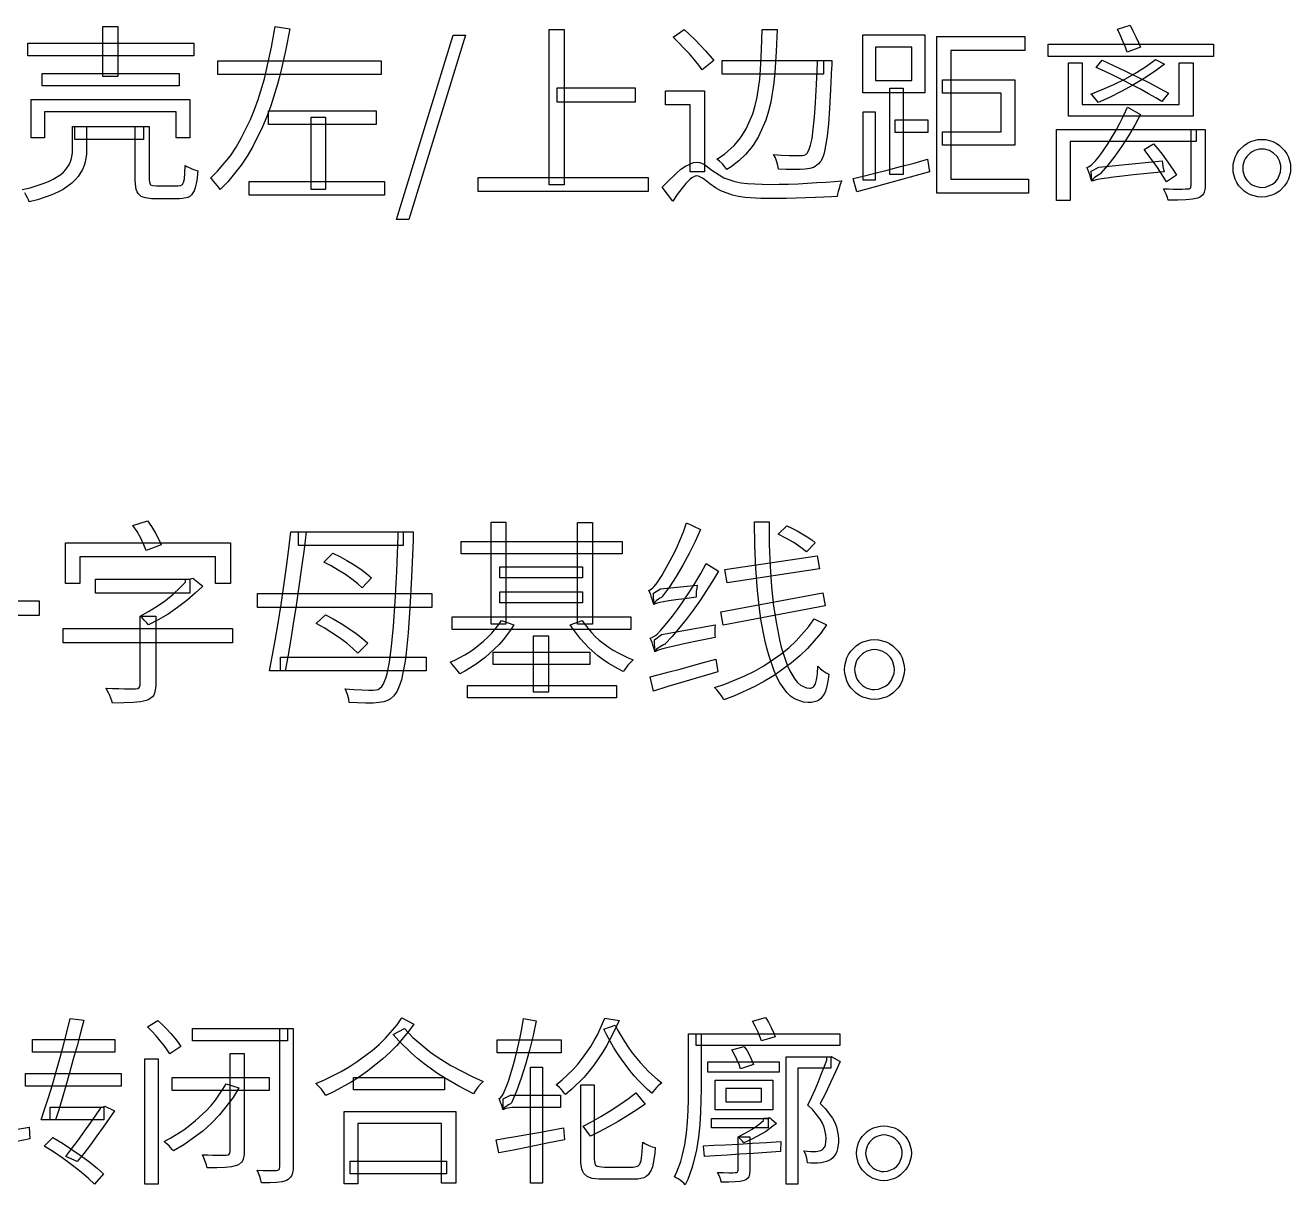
# Model space of a CAD drawing. Header units: millimetres. Extents: x 5 to 292, y 5 to 205.
# Drawn here: x 193.46 to 208.78, y 90.96 to 105 of the extents above; entities that cross this region are included whole.
import ezdxf

# ---------------------------------------------------------------- set-up
doc = ezdxf.new("R2010")
doc.units = ezdxf.units.MM
doc.layers.add('ANNOTATION', color=7, linetype='Continuous')

msp = doc.modelspace()

# ---------------------------------------------------------------- linework, layer by layer
at = {"layer": 'ANNOTATION'}
for points in [[(194.399, 104.986), (194.577, 104.986), (194.577, 104.379), (194.399, 104.379), (194.399, 104.986)], [(196.483, 104.984), (196.662, 104.959), (196.61, 104.692), (196.548, 104.423), (196.513, 104.289), (196.43, 104.026), (196.384, 103.897), (196.332, 103.771), (196.214, 103.531), (196.146, 103.417), (196.073, 103.308), (195.909, 103.106), (195.817, 103.014), (195.801, 103.036), (195.782, 103.06), (195.762, 103.085), (195.741, 103.11), (195.72, 103.133), (195.7, 103.15), (195.786, 103.234), (195.941, 103.421), (196.01, 103.524), (196.073, 103.632), (196.185, 103.86), (196.233, 103.979), (196.277, 104.102), (196.353, 104.353), (196.384, 104.48), (196.439, 104.734), (196.483, 104.984)], [(199.802, 104.95), (199.982, 104.95), (199.982, 103.067), (199.802, 103.067), (199.802, 104.95)], [(201.302, 104.856), (201.435, 104.95), (201.5, 104.89), (201.567, 104.825), (201.634, 104.757), (201.696, 104.689), (201.751, 104.626), (201.794, 104.572), (201.654, 104.462), (201.612, 104.519), (201.559, 104.584), (201.499, 104.654), (201.433, 104.725), (201.367, 104.793), (201.302, 104.856)], [(202.38, 104.95), (202.561, 104.95), (202.551, 104.683), (202.535, 104.427), (202.523, 104.304), (202.484, 104.07), (202.457, 103.959), (202.424, 103.852), (202.335, 103.653), (202.279, 103.561), (202.248, 103.518), (202.178, 103.435), (202.097, 103.358), (202.005, 103.288), (201.954, 103.255), (201.93, 103.286), (201.899, 103.321), (201.865, 103.354), (201.831, 103.381), (201.923, 103.442), (202.041, 103.545), (202.106, 103.621), (202.135, 103.661), (202.187, 103.746), (202.267, 103.929), (202.296, 104.028), (202.318, 104.131), (202.351, 104.349), (202.361, 104.464), (202.373, 104.702), (202.38, 104.95)], [(206.684, 104.954), (206.835, 105), (206.869, 104.933), (206.905, 104.862), (206.936, 104.792), (206.959, 104.734), (206.798, 104.675), (206.778, 104.736), (206.749, 104.809), (206.716, 104.885), (206.684, 104.954)], [(197.951, 102.65), (198.638, 104.879), (198.789, 104.879), (198.104, 102.65), (197.951, 102.65)], [(203.601, 104.885), (204.35, 104.885), (204.35, 104.184), (203.601, 104.184), (203.601, 104.885)], [(205.562, 104.865), (205.562, 104.695), (204.666, 104.695), (204.666, 103.136), (205.603, 103.136), (205.603, 102.968), (204.494, 102.968), (204.494, 104.865), (205.562, 104.865)], [(193.49, 104.785), (195.498, 104.785), (195.498, 104.629), (193.49, 104.629), (193.49, 104.785)], [(203.752, 104.737), (203.752, 104.333), (204.194, 104.333), (204.194, 104.737), (203.752, 104.737)], [(205.841, 104.773), (207.843, 104.773), (207.843, 104.622), (205.841, 104.622), (205.841, 104.773)], [(195.789, 104.57), (197.766, 104.57), (197.766, 104.405), (195.789, 104.405), (195.789, 104.57)], [(201.897, 104.574), (203.122, 104.574), (203.122, 104.409), (201.897, 104.409), (201.897, 104.574)], [(203.049, 104.574), (203.223, 104.574), (203.223, 104.574), (203.223, 104.558), (203.223, 104.522), (203.223, 104.505), (203.221, 104.491), (203.209, 104.221), (203.197, 103.994), (203.183, 103.809), (203.167, 103.659), (203.149, 103.541), (203.129, 103.452), (203.118, 103.416), (203.093, 103.361), (203.079, 103.342), (203.061, 103.322), (203.023, 103.291), (203.003, 103.28), (202.958, 103.265), (202.902, 103.257), (202.841, 103.254), (202.761, 103.254), (202.671, 103.256), (202.577, 103.259), (202.57, 103.302), (202.558, 103.349), (202.54, 103.395), (202.518, 103.436), (202.615, 103.429), (202.707, 103.425), (202.783, 103.425), (202.834, 103.424), (202.863, 103.424), (202.888, 103.428), (202.908, 103.436), (202.925, 103.452), (202.947, 103.488), (202.966, 103.547), (202.984, 103.631), (202.999, 103.744), (203.012, 103.888), (203.025, 104.067), (203.037, 104.283), (203.049, 104.542), (203.049, 104.574)], [(206.088, 104.544), (206.253, 104.544), (206.253, 104.04), (207.428, 104.04), (207.428, 104.544), (207.6, 104.544), (207.6, 103.901), (206.088, 103.901), (206.088, 104.544)], [(207.142, 104.588), (207.252, 104.531), (207.138, 104.444), (207.009, 104.359), (206.87, 104.276), (206.727, 104.198), (206.586, 104.127), (206.45, 104.066), (206.433, 104.089), (206.409, 104.118), (206.383, 104.146), (206.361, 104.166), (206.498, 104.221), (206.639, 104.283), (206.779, 104.352), (206.913, 104.427), (207.035, 104.506), (207.142, 104.588)], [(206.423, 104.491), (206.496, 104.576), (206.633, 104.513), (206.78, 104.444), (206.928, 104.373), (207.069, 104.303), (207.194, 104.236), (207.298, 104.178), (207.22, 104.079), (207.146, 104.123), (207.058, 104.172), (206.96, 104.225), (206.855, 104.28), (206.745, 104.335), (206.634, 104.391), (206.526, 104.443), (206.423, 104.491)], [(193.664, 104.418), (195.322, 104.418), (195.322, 104.269), (193.664, 104.269), (193.664, 104.418)], [(204.565, 104.34), (205.438, 104.34), (205.438, 103.548), (204.565, 103.548), (204.565, 103.711), (205.275, 103.711), (205.275, 104.178), (204.565, 104.178), (204.565, 104.34)], [(199.9, 104.242), (200.841, 104.242), (200.841, 104.07), (199.9, 104.07), (199.9, 104.242)], [(201.684, 104.207), (201.684, 103.225), (201.51, 103.225), (201.51, 104.038), (201.21, 104.038), (201.21, 104.207), (201.684, 104.207)], [(203.926, 104.24), (204.087, 104.24), (204.087, 103.193), (203.926, 103.193), (203.926, 104.24)], [(193.529, 104.1), (195.452, 104.1), (195.452, 103.637), (195.285, 103.637), (195.285, 103.951), (193.689, 103.951), (193.689, 103.637), (193.529, 103.637), (193.529, 104.1)], [(196.405, 103.965), (197.706, 103.965), (197.706, 103.8), (196.405, 103.8), (196.405, 103.965)], [(196.918, 103.889), (197.092, 103.889), (197.092, 103.014), (196.918, 103.014), (196.918, 103.889)], [(203.603, 103.953), (203.75, 103.953), (203.75, 103.124), (203.603, 103.124), (203.603, 103.953)], [(206.37, 103.113), (206.364, 103.134), (206.356, 103.161), (206.346, 103.191), (206.336, 103.224), (206.324, 103.254), (206.313, 103.28), (206.33, 103.285), (206.364, 103.306), (206.38, 103.321), (206.416, 103.36), (206.455, 103.406), (206.481, 103.441), (206.517, 103.493), (206.562, 103.558), (206.61, 103.636), (206.661, 103.723), (206.712, 103.816), (206.761, 103.913), (206.805, 104.011), (206.961, 103.921), (206.891, 103.793), (206.816, 103.663), (206.735, 103.537), (206.651, 103.417), (206.564, 103.306), (206.478, 103.207), (206.478, 103.202), (206.478, 103.202), (206.462, 103.193), (206.444, 103.183), (206.425, 103.17), (206.405, 103.156), (206.387, 103.141), (206.374, 103.127), (206.37, 103.113)], [(194.06, 103.775), (194.891, 103.775), (194.891, 103.619), (194.06, 103.619), (194.06, 103.775)], [(194.79, 103.775), (194.96, 103.775), (194.96, 103.127), (194.961, 103.106), (194.969, 103.076), (194.976, 103.068), (195.003, 103.059), (195.049, 103.055), (195.099, 103.055), (195.175, 103.055), (195.254, 103.055), (195.308, 103.055), (195.338, 103.06), (195.36, 103.073), (195.375, 103.099), (195.385, 103.142), (195.391, 103.209), (195.395, 103.303), (195.416, 103.289), (195.441, 103.277), (195.468, 103.265), (195.496, 103.255), (195.522, 103.246), (195.546, 103.239), (195.534, 103.12), (195.515, 103.031), (195.503, 102.997), (195.47, 102.946), (195.449, 102.928), (195.425, 102.916), (195.363, 102.902), (195.326, 102.9), (195.268, 102.9), (195.175, 102.9), (195.083, 102.9), (195.029, 102.9), (194.985, 102.901), (194.913, 102.91), (194.885, 102.918), (194.86, 102.929), (194.824, 102.963), (194.811, 102.986), (194.802, 103.013), (194.792, 103.082), (194.79, 103.124), (194.79, 103.775)], [(203.99, 103.855), (204.387, 103.855), (204.387, 103.704), (203.99, 103.704), (203.99, 103.855)], [(205.942, 103.74), (207.634, 103.74), (207.634, 103.592), (206.109, 103.592), (206.109, 102.879), (205.942, 102.879), (205.942, 103.74)], [(207.575, 103.74), (207.744, 103.74), (207.744, 103.058), (207.743, 103.028), (207.732, 102.978), (207.723, 102.959), (207.711, 102.943), (207.675, 102.917), (207.65, 102.907), (207.589, 102.894), (207.51, 102.887), (207.413, 102.885), (207.295, 102.884), (207.286, 102.917), (207.272, 102.954), (207.256, 102.989), (207.238, 103.021), (207.3, 103.019), (207.361, 103.018), (207.417, 103.017), (207.466, 103.018), (207.504, 103.019), (207.529, 103.019), (207.552, 103.021), (207.565, 103.028), (207.572, 103.041), (207.575, 103.06), (207.575, 103.74)], [(208.429, 103.619), (208.477, 103.616), (208.565, 103.592), (208.605, 103.572), (208.642, 103.546), (208.705, 103.483), (208.731, 103.446), (208.752, 103.405), (208.776, 103.318), (208.779, 103.271), (208.776, 103.224), (208.752, 103.136), (208.731, 103.096), (208.705, 103.058), (208.642, 102.994), (208.605, 102.968), (208.565, 102.948), (208.477, 102.924), (208.429, 102.921), (208.382, 102.924), (208.294, 102.948), (208.254, 102.968), (208.216, 102.994), (208.153, 103.058), (208.128, 103.096), (208.107, 103.136), (208.084, 103.224), (208.081, 103.271), (208.084, 103.318), (208.107, 103.405), (208.128, 103.446), (208.153, 103.483), (208.217, 103.546), (208.255, 103.572), (208.296, 103.592), (208.383, 103.616), (208.429, 103.619)], [(207.004, 103.495), (207.119, 103.566), (207.17, 103.506), (207.222, 103.439), (207.273, 103.37), (207.322, 103.303), (207.364, 103.24), (207.396, 103.186), (207.277, 103.104), (207.245, 103.158), (207.205, 103.221), (207.158, 103.29), (207.108, 103.361), (207.055, 103.431), (207.004, 103.495)], [(208.429, 103.037), (208.476, 103.041), (208.559, 103.075), (208.595, 103.105), (208.624, 103.141), (208.658, 103.224), (208.662, 103.271), (208.66, 103.301), (208.645, 103.358), (208.632, 103.385), (208.615, 103.41), (208.573, 103.453), (208.548, 103.47), (208.521, 103.484), (208.461, 103.5), (208.429, 103.502), (208.399, 103.5), (208.341, 103.484), (208.314, 103.47), (208.289, 103.453), (208.247, 103.41), (208.229, 103.385), (208.215, 103.358), (208.2, 103.301), (208.198, 103.271), (208.2, 103.239), (208.215, 103.18), (208.229, 103.153), (208.247, 103.127), (208.289, 103.085), (208.314, 103.068), (208.341, 103.055), (208.399, 103.039), (208.429, 103.037)], [(201.593, 103.344), (201.621, 103.341), (201.677, 103.318), (201.704, 103.298), (201.769, 103.248), (201.858, 103.188), (201.918, 103.155), (202.051, 103.108), (202.125, 103.094), (202.204, 103.085), (202.381, 103.075), (202.479, 103.074), (202.587, 103.075), (202.7, 103.077), (202.815, 103.082), (202.931, 103.088), (203.044, 103.095), (203.152, 103.102), (203.253, 103.111), (203.345, 103.119), (203.333, 103.093), (203.322, 103.061), (203.311, 103.026), (203.301, 102.99), (203.294, 102.957), (203.29, 102.927), (203.218, 102.923), (203.127, 102.918), (203.022, 102.914), (202.908, 102.91), (202.791, 102.907), (202.674, 102.904), (202.566, 102.903), (202.472, 102.902), (202.364, 102.904), (202.175, 102.917), (202.094, 102.928), (202.019, 102.945), (201.879, 102.997), (201.815, 103.033), (201.747, 103.081), (201.685, 103.129), (201.658, 103.15), (201.61, 103.174), (201.59, 103.177), (201.571, 103.174), (201.529, 103.153), (201.506, 103.135), (201.458, 103.086), (201.407, 103.024), (201.353, 102.951), (201.297, 102.872), (201.169, 103.039), (201.228, 103.103), (201.342, 103.212), (201.397, 103.258), (201.45, 103.296), (201.548, 103.339), (201.593, 103.344)], [(203.484, 103.145), (203.605, 103.173), (203.743, 103.208), (203.894, 103.247), (204.054, 103.289), (204.219, 103.333), (204.384, 103.379), (204.405, 103.227), (204.172, 103.163), (203.939, 103.098), (203.72, 103.036), (203.528, 102.982), (203.484, 103.145)], [(206.37, 103.113), (206.365, 103.234), (206.455, 103.284), (207.222, 103.358), (207.227, 103.326), (207.233, 103.29), (207.24, 103.256), (207.247, 103.227), (207.043, 103.206), (206.876, 103.188), (206.741, 103.174), (206.634, 103.161), (206.552, 103.15), (206.49, 103.141), (206.445, 103.134), (206.412, 103.126), (206.389, 103.119), (206.37, 103.113)], [(196.167, 103.111), (197.809, 103.111), (197.809, 102.943), (196.167, 102.943), (196.167, 103.111)], [(198.94, 103.159), (200.999, 103.159), (200.999, 102.987), (198.94, 102.987), (198.94, 103.159)], [(194.761, 98.945), (194.937, 99), (194.988, 98.931), (195.035, 98.853), (195.076, 98.776), (195.104, 98.709), (194.92, 98.643), (194.895, 98.712), (194.857, 98.792), (194.811, 98.872), (194.761, 98.945)], [(199.099, 98.983), (199.277, 98.983), (199.277, 97.752), (199.099, 97.752), (199.099, 98.983)], [(200.144, 98.981), (200.325, 98.981), (200.325, 97.752), (200.144, 97.752), (200.144, 98.981)], [(201.068, 97.99), (201.062, 98.012), (201.052, 98.04), (201.042, 98.072), (201.031, 98.105), (201.02, 98.135), (201.008, 98.16), (201.025, 98.165), (201.058, 98.189), (201.074, 98.207), (201.107, 98.252), (201.144, 98.307), (201.168, 98.345), (201.202, 98.403), (201.244, 98.477), (201.289, 98.564), (201.337, 98.66), (201.383, 98.763), (201.427, 98.869), (201.466, 98.976), (201.632, 98.898), (201.569, 98.752), (201.498, 98.606), (201.421, 98.463), (201.34, 98.326), (201.258, 98.2), (201.175, 98.088), (201.175, 98.083), (201.175, 98.083), (201.16, 98.074), (201.142, 98.063), (201.122, 98.05), (201.101, 98.035), (201.083, 98.02), (201.072, 98.005), (201.068, 97.99)], [(202.287, 98.988), (202.463, 98.988), (202.466, 98.713), (202.476, 98.45), (202.494, 98.201), (202.519, 97.968), (202.552, 97.753), (202.591, 97.561), (202.612, 97.473), (202.661, 97.315), (202.687, 97.246), (202.715, 97.184), (202.776, 97.083), (202.809, 97.044), (202.844, 97.013), (202.917, 96.978), (202.956, 96.974), (202.971, 96.975), (202.996, 96.986), (203.007, 96.996), (203.025, 97.028), (203.039, 97.077), (203.05, 97.147), (203.056, 97.24), (203.085, 97.211), (203.12, 97.184), (203.157, 97.162), (203.189, 97.145), (203.181, 97.082), (203.16, 96.978), (203.147, 96.937), (203.131, 96.902), (203.091, 96.849), (203.068, 96.831), (203.041, 96.817), (202.976, 96.802), (202.937, 96.8), (202.879, 96.805), (202.773, 96.845), (202.724, 96.88), (202.678, 96.924), (202.596, 97.038), (202.558, 97.108), (202.524, 97.186), (202.463, 97.361), (202.436, 97.458), (202.411, 97.562), (202.37, 97.785), (202.352, 97.905), (202.324, 98.157), (202.305, 98.424), (202.293, 98.702), (202.287, 98.988)], [(196.675, 98.866), (196.861, 98.866), (196.833, 98.658), (196.803, 98.436), (196.771, 98.207), (196.737, 97.978), (196.702, 97.756), (196.669, 97.545), (196.637, 97.353), (196.606, 97.186), (196.415, 97.186), (196.449, 97.355), (196.485, 97.551), (196.52, 97.764), (196.556, 97.988), (196.59, 98.216), (196.621, 98.443), (196.65, 98.662), (196.675, 98.866)], [(196.765, 98.866), (198.032, 98.866), (198.032, 98.702), (196.765, 98.702), (196.765, 98.866)], [(197.975, 98.866), (198.156, 98.866), (198.156, 98.866), (198.155, 98.846), (198.154, 98.825), (198.153, 98.802), (198.153, 98.767), (198.134, 98.319), (198.114, 97.948), (198.093, 97.644), (198.069, 97.402), (198.056, 97.302), (198.027, 97.139), (198.012, 97.075), (197.995, 97.021), (197.959, 96.939), (197.939, 96.91), (197.919, 96.883), (197.875, 96.843), (197.852, 96.83), (197.801, 96.811), (197.742, 96.8), (197.67, 96.795), (197.58, 96.795), (197.48, 96.798), (197.38, 96.802), (197.375, 96.842), (197.364, 96.887), (197.349, 96.93), (197.33, 96.966), (197.438, 96.959), (197.534, 96.955), (197.614, 96.953), (197.67, 96.952), (197.703, 96.954), (197.73, 96.961), (197.753, 96.974), (197.775, 96.995), (197.793, 97.019), (197.825, 97.096), (197.841, 97.15), (197.869, 97.291), (197.894, 97.481), (197.917, 97.724), (197.937, 98.025), (197.956, 98.389), (197.975, 98.821), (197.975, 98.866)], [(202.573, 98.84), (202.677, 98.94), (202.738, 98.912), (202.802, 98.878), (202.866, 98.842), (202.926, 98.806), (202.98, 98.77), (203.023, 98.735), (202.918, 98.624), (202.85, 98.678), (202.762, 98.737), (202.665, 98.793), (202.573, 98.84)], [(193.944, 98.735), (195.944, 98.735), (195.944, 98.243), (195.761, 98.243), (195.761, 98.564), (194.12, 98.564), (194.12, 98.243), (193.944, 98.243), (193.944, 98.735)], [(198.735, 98.752), (200.684, 98.752), (200.684, 98.602), (198.735, 98.602), (198.735, 98.752)], [(197.075, 98.502), (197.18, 98.609), (197.265, 98.568), (197.352, 98.52), (197.439, 98.468), (197.52, 98.414), (197.592, 98.361), (197.649, 98.312), (197.539, 98.19), (197.484, 98.24), (197.414, 98.294), (197.334, 98.35), (197.248, 98.405), (197.16, 98.456), (197.075, 98.502)], [(201.927, 98.412), (203.046, 98.578), (203.075, 98.421), (201.956, 98.25), (201.927, 98.412)], [(199.204, 98.443), (200.206, 98.443), (200.206, 98.31), (199.204, 98.31), (199.204, 98.443)], [(201.082, 97.417), (201.078, 97.438), (201.069, 97.465), (201.058, 97.496), (201.048, 97.527), (201.037, 97.557), (201.025, 97.581), (201.045, 97.587), (201.087, 97.611), (201.108, 97.63), (201.154, 97.678), (201.206, 97.738), (201.242, 97.781), (201.293, 97.845), (201.354, 97.926), (201.421, 98.021), (201.493, 98.128), (201.565, 98.243), (201.636, 98.363), (201.701, 98.483), (201.851, 98.393), (201.779, 98.272), (201.625, 98.034), (201.543, 97.918), (201.459, 97.805), (201.29, 97.602), (201.206, 97.512), (201.206, 97.507), (201.206, 97.507), (201.187, 97.498), (201.167, 97.489), (201.144, 97.476), (201.122, 97.461), (201.101, 97.446), (201.087, 97.431), (201.082, 97.417)], [(194.308, 98.295), (195.451, 98.295), (195.451, 98.126), (194.308, 98.126), (194.308, 98.295)], [(195.399, 98.295), (195.446, 98.295), (195.487, 98.305), (195.608, 98.212), (195.517, 98.125), (195.414, 98.038), (195.303, 97.953), (195.187, 97.873), (195.068, 97.802), (194.949, 97.74), (194.929, 97.766), (194.902, 97.796), (194.874, 97.825), (194.849, 97.847), (194.951, 97.902), (195.054, 97.966), (195.155, 98.038), (195.249, 98.113), (195.331, 98.188), (195.399, 98.257), (195.399, 98.295)], [(201.068, 97.99), (201.063, 98.124), (201.149, 98.179), (201.594, 98.224), (201.588, 98.186), (201.583, 98.145), (201.581, 98.106), (201.58, 98.076), (201.442, 98.058), (201.333, 98.044), (201.25, 98.032), (201.187, 98.021), (201.141, 98.012), (201.108, 98.004), (201.085, 97.997), (201.068, 97.99)], [(196.27, 98.121), (198.38, 98.121), (198.38, 97.952), (196.27, 97.952), (196.27, 98.121)], [(199.204, 98.143), (200.206, 98.143), (200.206, 98.007), (199.204, 98.007), (199.204, 98.143)], [(201.88, 97.9), (203.113, 98.128), (203.142, 97.971), (201.908, 97.738), (201.88, 97.9)], [(191.503, 98.033), (193.625, 98.033), (193.625, 97.855), (191.503, 97.855), (191.503, 98.033)], [(194.849, 97.847), (195.037, 97.847), (195.037, 97.012), (195.035, 96.975), (195.024, 96.914), (195.013, 96.891), (194.999, 96.87), (194.955, 96.837), (194.925, 96.824), (194.854, 96.808), (194.764, 96.8), (194.652, 96.796), (194.513, 96.795), (194.506, 96.823), (194.495, 96.854), (194.481, 96.886), (194.466, 96.918), (194.451, 96.948), (194.437, 96.974), (194.516, 96.972), (194.59, 96.97), (194.658, 96.969), (194.718, 96.969), (194.794, 96.969), (194.82, 96.973), (194.837, 96.982), (194.846, 96.996), (194.849, 97.017), (194.849, 97.847)], [(196.982, 97.757), (197.094, 97.864), (197.188, 97.815), (197.283, 97.759), (197.377, 97.699), (197.465, 97.638), (197.543, 97.577), (197.604, 97.519), (197.485, 97.4), (197.426, 97.457), (197.351, 97.52), (197.264, 97.585), (197.171, 97.647), (197.076, 97.706), (196.982, 97.757)], [(199.225, 97.795), (199.373, 97.74), (199.335, 97.679), (199.246, 97.561), (199.195, 97.504), (199.141, 97.45), (199.027, 97.348), (198.966, 97.301), (198.905, 97.257), (198.781, 97.182), (198.718, 97.15), (198.704, 97.172), (198.684, 97.196), (198.663, 97.221), (198.642, 97.246), (198.621, 97.269), (198.601, 97.288), (198.661, 97.314), (198.78, 97.377), (198.839, 97.414), (198.897, 97.455), (199.007, 97.544), (199.058, 97.593), (199.106, 97.643), (199.19, 97.744), (199.225, 97.795)], [(198.625, 97.838), (200.789, 97.838), (200.789, 97.686), (198.625, 97.686), (198.625, 97.838)], [(200.199, 97.795), (200.232, 97.746), (200.312, 97.649), (200.358, 97.602), (200.408, 97.557), (200.517, 97.474), (200.576, 97.437), (200.636, 97.402), (200.757, 97.343), (200.818, 97.319), (200.799, 97.3), (200.777, 97.277), (200.755, 97.252), (200.735, 97.226), (200.716, 97.201), (200.699, 97.179), (200.637, 97.208), (200.514, 97.279), (200.452, 97.321), (200.392, 97.367), (200.281, 97.465), (200.229, 97.518), (200.18, 97.572), (200.094, 97.685), (200.056, 97.743), (200.199, 97.795)], [(203.009, 97.814), (203.158, 97.743), (203.089, 97.642), (202.928, 97.454), (202.836, 97.365), (202.737, 97.281), (202.524, 97.128), (202.41, 97.059), (202.291, 96.995), (202.044, 96.883), (201.915, 96.835), (201.895, 96.871), (201.867, 96.911), (201.835, 96.95), (201.804, 96.983), (201.929, 97.025), (202.172, 97.125), (202.288, 97.183), (202.4, 97.246), (202.608, 97.387), (202.703, 97.465), (202.792, 97.547), (202.945, 97.722), (203.009, 97.814)], [(193.918, 97.698), (195.968, 97.698), (195.968, 97.526), (193.918, 97.526), (193.918, 97.698)], [(199.611, 97.609), (199.792, 97.609), (199.792, 96.926), (199.611, 96.926), (199.611, 97.609)], [(201.082, 97.417), (201.075, 97.562), (201.161, 97.624), (201.811, 97.74), (201.808, 97.702), (201.807, 97.66), (201.809, 97.621), (201.811, 97.59), (201.609, 97.549), (201.45, 97.515), (201.329, 97.488), (201.241, 97.468), (201.178, 97.451), (201.135, 97.439), (201.105, 97.428), (201.082, 97.417)], [(203.74, 97.564), (203.789, 97.561), (203.881, 97.537), (203.923, 97.515), (203.961, 97.489), (204.027, 97.423), (204.054, 97.384), (204.076, 97.342), (204.101, 97.251), (204.104, 97.202), (204.101, 97.153), (204.076, 97.062), (204.054, 97.02), (204.027, 96.981), (203.961, 96.915), (203.923, 96.888), (203.881, 96.866), (203.789, 96.841), (203.74, 96.838), (203.691, 96.841), (203.6, 96.866), (203.557, 96.888), (203.518, 96.915), (203.453, 96.981), (203.426, 97.02), (203.405, 97.062), (203.381, 97.153), (203.378, 97.202), (203.381, 97.251), (203.405, 97.342), (203.426, 97.384), (203.453, 97.423), (203.519, 97.489), (203.558, 97.515), (203.601, 97.537), (203.692, 97.561), (203.74, 97.564)], [(203.74, 96.959), (203.789, 96.964), (203.875, 96.999), (203.912, 97.03), (203.943, 97.067), (203.978, 97.153), (203.982, 97.202), (203.98, 97.234), (203.964, 97.293), (203.95, 97.321), (203.933, 97.347), (203.889, 97.391), (203.863, 97.409), (203.835, 97.424), (203.773, 97.441), (203.74, 97.443), (203.708, 97.441), (203.648, 97.424), (203.62, 97.409), (203.594, 97.391), (203.55, 97.347), (203.532, 97.321), (203.517, 97.293), (203.501, 97.234), (203.499, 97.202), (203.501, 97.17), (203.517, 97.108), (203.532, 97.08), (203.55, 97.053), (203.594, 97.009), (203.62, 96.991), (203.648, 96.977), (203.708, 96.961), (203.74, 96.959)], [(196.549, 97.35), (198.313, 97.35), (198.313, 97.186), (196.549, 97.186), (196.549, 97.35)], [(199.123, 97.41), (200.292, 97.41), (200.292, 97.262), (199.123, 97.262), (199.123, 97.41)], [(201.025, 97.112), (201.132, 97.14), (201.254, 97.171), (201.386, 97.206), (201.526, 97.245), (201.671, 97.286), (201.818, 97.326), (201.844, 97.174), (201.637, 97.112), (201.432, 97.052), (201.238, 96.995), (201.063, 96.94), (201.025, 97.112)], [(198.811, 97.009), (200.616, 97.009), (200.616, 96.857), (198.811, 96.857), (198.811, 97.009)], [(194.002, 92.976), (194.166, 92.954), (194.127, 92.804), (194.085, 92.646), (194.04, 92.483), (193.994, 92.319), (193.949, 92.159), (193.905, 92.007), (193.864, 91.869), (193.826, 91.751), (193.649, 91.751), (193.692, 91.875), (193.738, 92.018), (193.786, 92.173), (193.834, 92.336), (193.881, 92.502), (193.926, 92.668), (193.967, 92.827), (194.002, 92.976)], [(194.937, 92.874), (195.064, 92.952), (195.116, 92.904), (195.169, 92.851), (195.221, 92.795), (195.27, 92.739), (195.311, 92.686), (195.343, 92.638), (195.208, 92.549), (195.178, 92.597), (195.139, 92.65), (195.092, 92.707), (195.042, 92.766), (194.99, 92.823), (194.937, 92.874)], [(195.484, 92.856), (196.633, 92.856), (196.633, 92.704), (195.484, 92.704), (195.484, 92.856)], [(196.54, 92.856), (196.701, 92.856), (196.701, 91.178), (196.7, 91.146), (196.69, 91.093), (196.682, 91.072), (196.671, 91.054), (196.64, 91.025), (196.62, 91.014), (196.567, 90.998), (196.5, 90.989), (196.418, 90.985), (196.317, 90.986), (196.309, 91.02), (196.297, 91.062), (196.281, 91.104), (196.265, 91.139), (196.339, 91.137), (196.409, 91.136), (196.498, 91.136), (196.518, 91.14), (196.531, 91.147), (196.538, 91.159), (196.54, 91.178), (196.54, 92.856)], [(198.018, 92.983), (198.161, 92.909), (198.098, 92.819), (197.953, 92.647), (197.872, 92.565), (197.786, 92.486), (197.602, 92.339), (197.505, 92.271), (197.405, 92.207), (197.2, 92.094), (197.096, 92.045), (197.073, 92.082), (197.043, 92.121), (197.01, 92.158), (196.978, 92.189), (197.081, 92.233), (197.282, 92.334), (197.381, 92.392), (197.477, 92.454), (197.658, 92.589), (197.742, 92.662), (197.821, 92.739), (197.959, 92.899), (198.018, 92.983)], [(198.05, 92.854), (198.152, 92.748), (198.371, 92.562), (198.488, 92.482), (198.61, 92.409), (198.868, 92.274), (199.003, 92.213), (198.971, 92.183), (198.939, 92.145), (198.91, 92.105), (198.887, 92.065), (198.706, 92.158), (198.533, 92.258), (198.449, 92.311), (198.288, 92.427), (198.209, 92.49), (198.133, 92.556), (197.983, 92.704), (197.911, 92.784), (198.05, 92.854)], [(199.243, 91.869), (199.238, 91.887), (199.231, 91.909), (199.223, 91.935), (199.213, 91.961), (199.204, 91.986), (199.195, 92.006), (199.208, 92.012), (199.233, 92.04), (199.245, 92.062), (199.269, 92.117), (199.295, 92.185), (199.311, 92.231), (199.334, 92.3), (199.361, 92.389), (199.39, 92.492), (199.419, 92.607), (199.447, 92.728), (199.471, 92.852), (199.489, 92.976), (199.642, 92.946), (199.607, 92.77), (199.564, 92.593), (199.515, 92.419), (199.461, 92.252), (199.404, 92.097), (199.347, 91.956), (199.347, 91.954), (199.347, 91.954), (199.332, 91.945), (199.315, 91.935), (199.295, 91.922), (199.275, 91.908), (199.258, 91.894), (199.247, 91.88), (199.243, 91.869)], [(200.475, 92.981), (200.647, 92.95), (200.578, 92.799), (200.496, 92.644), (200.449, 92.565), (200.343, 92.41), (200.283, 92.334), (200.22, 92.26), (200.077, 92.12), (199.999, 92.054), (199.984, 92.074), (199.966, 92.096), (199.946, 92.119), (199.925, 92.14), (199.904, 92.159), (199.886, 92.174), (199.959, 92.232), (200.091, 92.358), (200.151, 92.426), (200.206, 92.495), (200.304, 92.636), (200.347, 92.708), (200.385, 92.779), (200.449, 92.915), (200.475, 92.981)], [(200.601, 92.895), (200.634, 92.829), (200.712, 92.697), (200.757, 92.63), (200.804, 92.566), (200.904, 92.443), (200.956, 92.385), (201.009, 92.331), (201.114, 92.237), (201.165, 92.198), (201.145, 92.182), (201.123, 92.162), (201.101, 92.139), (201.08, 92.115), (201.062, 92.092), (201.045, 92.071), (200.993, 92.117), (200.886, 92.222), (200.832, 92.282), (200.778, 92.346), (200.676, 92.482), (200.627, 92.554), (200.581, 92.628), (200.499, 92.773), (200.464, 92.845), (200.601, 92.895)], [(202.262, 92.943), (202.421, 92.989), (202.455, 92.932), (202.489, 92.869), (202.517, 92.808), (202.537, 92.756), (202.371, 92.704), (202.353, 92.758), (202.326, 92.82), (202.294, 92.884), (202.262, 92.943)], [(193.544, 92.721), (194.543, 92.721), (194.543, 92.568), (193.544, 92.568), (193.544, 92.721)], [(199.173, 92.719), (199.945, 92.719), (199.945, 92.562), (199.173, 92.562), (199.173, 92.719)], [(201.49, 92.791), (201.641, 92.791), (201.641, 92.12), (201.639, 91.987), (201.634, 91.844), (201.624, 91.693), (201.608, 91.539), (201.584, 91.386), (201.55, 91.237), (201.53, 91.164), (201.479, 91.028), (201.449, 90.964), (201.432, 90.981), (201.411, 90.999), (201.387, 91.018), (201.363, 91.035), (201.34, 91.049), (201.32, 91.058), (201.348, 91.118), (201.395, 91.244), (201.413, 91.311), (201.442, 91.447), (201.463, 91.586), (201.477, 91.726), (201.485, 91.863), (201.489, 91.996), (201.49, 92.12), (201.49, 92.791)], [(201.582, 92.791), (203.319, 92.791), (203.319, 92.651), (201.582, 92.651), (201.582, 92.791)], [(195.938, 92.553), (196.108, 92.553), (196.108, 91.363), (196.107, 91.329), (196.096, 91.274), (196.087, 91.253), (196.075, 91.235), (196.038, 91.206), (196.014, 91.195), (195.955, 91.179), (195.877, 91.171), (195.779, 91.168), (195.659, 91.167), (195.651, 91.203), (195.638, 91.245), (195.621, 91.288), (195.604, 91.326), (195.668, 91.324), (195.729, 91.322), (195.784, 91.322), (195.831, 91.321), (195.892, 91.321), (195.914, 91.325), (195.928, 91.332), (195.935, 91.346), (195.938, 91.367), (195.938, 92.553)], [(202.011, 92.595), (202.164, 92.638), (202.197, 92.585), (202.229, 92.525), (202.257, 92.467), (202.275, 92.418), (202.118, 92.368), (202.101, 92.418), (202.074, 92.478), (202.044, 92.539), (202.011, 92.595)], [(194.905, 92.486), (195.066, 92.486), (195.066, 90.971), (194.905, 90.971), (194.905, 92.486)], [(199.576, 92.386), (199.722, 92.386), (199.722, 90.981), (199.576, 90.981), (199.576, 92.386)], [(201.721, 92.451), (202.585, 92.451), (202.585, 92.327), (201.721, 92.327), (201.721, 92.451)], [(202.669, 92.51), (203.212, 92.51), (203.212, 92.375), (202.814, 92.375), (202.814, 90.969), (202.669, 90.969), (202.669, 92.51)], [(203.162, 92.51), (203.191, 92.51), (203.214, 92.516), (203.323, 92.457), (203.27, 92.332), (203.209, 92.2), (203.146, 92.069), (203.084, 91.947), (203.144, 91.886), (203.231, 91.77), (203.259, 91.716), (203.279, 91.663), (203.302, 91.563), (203.306, 91.516), (203.305, 91.474), (203.294, 91.4), (203.284, 91.367), (203.272, 91.337), (203.236, 91.29), (203.212, 91.271), (203.187, 91.255), (203.158, 91.243), (203.126, 91.235), (203.093, 91.228), (203.056, 91.226), (203.014, 91.226), (202.971, 91.226), (202.929, 91.228), (202.925, 91.261), (202.916, 91.3), (202.903, 91.338), (202.885, 91.372), (202.926, 91.368), (202.965, 91.366), (203.001, 91.366), (203.032, 91.367), (203.053, 91.369), (203.072, 91.373), (203.09, 91.379), (203.105, 91.387), (203.119, 91.397), (203.138, 91.424), (203.145, 91.441), (203.153, 91.481), (203.156, 91.526), (203.152, 91.569), (203.129, 91.66), (203.109, 91.708), (203.081, 91.759), (202.993, 91.869), (202.933, 91.928), (202.978, 92.021), (203.02, 92.117), (203.061, 92.214), (203.099, 92.309), (203.133, 92.397), (203.162, 92.473), (203.162, 92.51)], [(193.459, 92.311), (194.621, 92.311), (194.621, 92.157), (193.459, 92.157), (193.459, 92.311)], [(195.238, 92.261), (196.413, 92.261), (196.413, 92.106), (195.238, 92.106), (195.238, 92.261)], [(197.431, 92.263), (198.532, 92.263), (198.532, 92.113), (197.431, 92.113), (197.431, 92.263)], [(195.89, 92.185), (196.042, 92.135), (195.974, 92.021), (195.809, 91.808), (195.712, 91.708), (195.607, 91.614), (195.376, 91.447), (195.251, 91.374), (195.238, 91.392), (195.219, 91.412), (195.199, 91.433), (195.178, 91.453), (195.158, 91.472), (195.138, 91.487), (195.22, 91.531), (195.377, 91.629), (195.45, 91.683), (195.521, 91.74), (195.65, 91.86), (195.708, 91.923), (195.761, 91.988), (195.852, 92.119), (195.89, 92.185)], [(200.184, 92.174), (200.348, 92.174), (200.348, 91.271), (200.349, 91.244), (200.36, 91.206), (200.37, 91.195), (200.384, 91.187), (200.434, 91.179), (200.47, 91.178), (200.533, 91.178), (200.638, 91.178), (200.745, 91.178), (200.819, 91.178), (200.84, 91.179), (200.875, 91.19), (200.887, 91.199), (200.898, 91.213), (200.914, 91.257), (200.92, 91.287), (200.929, 91.367), (200.934, 91.478), (200.966, 91.459), (201.006, 91.44), (201.048, 91.424), (201.085, 91.413), (201.079, 91.342), (201.062, 91.225), (201.051, 91.179), (201.037, 91.14), (200.999, 91.082), (200.975, 91.062), (200.946, 91.048), (200.874, 91.032), (200.83, 91.03), (200.778, 91.03), (200.691, 91.03), (200.592, 91.03), (200.505, 91.03), (200.455, 91.03), (200.404, 91.031), (200.321, 91.041), (200.289, 91.05), (200.262, 91.063), (200.221, 91.1), (200.207, 91.124), (200.197, 91.153), (200.186, 91.227), (200.184, 91.271), (200.184, 92.174)], [(201.813, 92.228), (202.508, 92.228), (202.508, 91.871), (201.813, 91.871), (201.813, 92.228)], [(201.942, 92.128), (201.942, 91.969), (202.373, 91.969), (202.373, 92.128), (201.942, 92.128)], [(199.243, 91.869), (199.243, 92.004), (199.332, 92.048), (199.94, 92.048), (199.94, 91.899), (199.4, 91.899), (199.348, 91.897), (199.3, 91.89), (199.264, 91.881), (199.243, 91.869)], [(200.852, 92.076), (200.965, 91.939), (200.864, 91.87), (200.752, 91.8), (200.635, 91.731), (200.518, 91.665), (200.405, 91.605), (200.3, 91.553), (200.211, 91.673), (200.313, 91.726), (200.425, 91.789), (200.541, 91.859), (200.655, 91.933), (200.761, 92.006), (200.852, 92.076)], [(193.758, 91.904), (194.41, 91.904), (194.41, 91.751), (193.758, 91.751), (193.758, 91.904)], [(194.371, 91.904), (194.397, 91.904), (194.423, 91.914), (194.538, 91.858), (194.474, 91.764), (194.402, 91.661), (194.326, 91.554), (194.246, 91.447), (194.166, 91.342), (194.087, 91.243), (193.948, 91.306), (194.023, 91.404), (194.101, 91.509), (194.179, 91.616), (194.253, 91.717), (194.318, 91.809), (194.371, 91.886), (194.371, 91.904)], [(197.318, 91.851), (198.672, 91.851), (198.672, 90.984), (198.499, 90.984), (198.499, 91.703), (197.484, 91.703), (197.484, 90.975), (197.318, 90.975), (197.318, 91.851)], [(202.397, 91.768), (202.434, 91.768), (202.467, 91.777), (202.552, 91.705), (202.511, 91.671), (202.419, 91.606), (202.368, 91.575), (202.262, 91.518), (202.157, 91.472), (202.142, 91.49), (202.123, 91.51), (202.104, 91.529), (202.088, 91.544), (202.175, 91.587), (202.261, 91.638), (202.338, 91.691), (202.397, 91.742), (202.397, 91.768)], [(192.618, 91.509), (192.737, 91.528), (192.874, 91.55), (193.023, 91.576), (193.18, 91.603), (193.342, 91.631), (193.505, 91.659), (193.512, 91.518), (193.285, 91.472), (193.057, 91.427), (192.842, 91.386), (192.653, 91.35), (192.618, 91.509)], [(199.158, 91.509), (199.269, 91.528), (199.395, 91.548), (199.532, 91.571), (199.677, 91.596), (199.827, 91.623), (199.975, 91.651), (199.986, 91.507), (199.777, 91.465), (199.567, 91.423), (199.369, 91.383), (199.192, 91.35), (199.158, 91.509)], [(201.767, 91.766), (202.454, 91.766), (202.454, 91.653), (201.767, 91.653), (201.767, 91.766)], [(203.853, 91.677), (203.899, 91.674), (203.983, 91.652), (204.021, 91.632), (204.056, 91.608), (204.116, 91.548), (204.141, 91.512), (204.161, 91.474), (204.184, 91.39), (204.187, 91.346), (204.184, 91.301), (204.161, 91.217), (204.141, 91.179), (204.116, 91.143), (204.056, 91.082), (204.021, 91.058), (203.983, 91.038), (203.899, 91.015), (203.853, 91.012), (203.809, 91.015), (203.725, 91.038), (203.687, 91.058), (203.651, 91.082), (203.591, 91.143), (203.567, 91.179), (203.547, 91.217), (203.525, 91.301), (203.522, 91.346), (203.525, 91.39), (203.547, 91.474), (203.567, 91.512), (203.591, 91.548), (203.651, 91.608), (203.688, 91.632), (203.727, 91.652), (203.81, 91.674), (203.853, 91.677)], [(193.688, 91.43), (193.793, 91.535), (193.907, 91.467), (194.022, 91.392), (194.134, 91.315), (194.238, 91.236), (194.331, 91.162), (194.405, 91.095), (194.296, 90.969), (194.224, 91.038), (194.133, 91.116), (194.029, 91.198), (193.916, 91.281), (193.801, 91.36), (193.688, 91.43)], [(201.671, 91.435), (201.796, 91.441), (201.938, 91.448), (202.095, 91.456), (202.261, 91.466), (202.433, 91.476), (202.606, 91.487), (202.604, 91.367), (202.438, 91.355), (202.273, 91.343), (202.111, 91.333), (201.957, 91.322), (201.813, 91.313), (201.682, 91.304), (201.671, 91.435)], [(202.088, 91.544), (202.231, 91.544), (202.231, 91.136), (202.228, 91.092), (202.217, 91.058), (202.208, 91.044), (202.181, 91.023), (202.162, 91.014), (202.114, 91.002), (202.054, 90.997), (201.978, 90.995), (201.885, 90.994), (201.878, 91.024), (201.867, 91.055), (201.854, 91.085), (201.841, 91.112), (201.912, 91.111), (201.975, 91.109), (202.025, 91.109), (202.055, 91.11), (202.071, 91.113), (202.081, 91.119), (202.086, 91.127), (202.088, 91.141), (202.088, 91.544)], [(203.853, 91.123), (203.898, 91.127), (203.977, 91.159), (204.011, 91.188), (204.039, 91.222), (204.072, 91.301), (204.076, 91.346), (204.074, 91.375), (204.059, 91.429), (204.046, 91.455), (204.03, 91.478), (203.99, 91.519), (203.967, 91.535), (203.941, 91.548), (203.884, 91.564), (203.853, 91.566), (203.825, 91.564), (203.77, 91.548), (203.744, 91.535), (203.72, 91.519), (203.68, 91.478), (203.663, 91.455), (203.65, 91.429), (203.635, 91.375), (203.633, 91.346), (203.635, 91.316), (203.65, 91.26), (203.663, 91.233), (203.68, 91.209), (203.72, 91.169), (203.744, 91.152), (203.77, 91.14), (203.825, 91.125), (203.853, 91.123)], [(197.392, 91.25), (198.56, 91.25), (198.56, 91.097), (197.392, 91.097), (197.392, 91.25)]]:
    msp.add_lwpolyline(points, close=True, dxfattribs=at)
msp.add_lwpolyline([(193.421, 103.012), (193.516, 103.034), (193.675, 103.083), (193.74, 103.109), (193.797, 103.137), (193.888, 103.194), (193.923, 103.224), (193.951, 103.254), (193.994, 103.319), (194.007, 103.352), (194.017, 103.386), (194.029, 103.455), (194.03, 103.491), (194.03, 103.775), (194.03, 103.775), (194.2, 103.775), (194.2, 103.484), (194.198, 103.437), (194.183, 103.346), (194.17, 103.301), (194.152, 103.256), (194.099, 103.17), (194.064, 103.129), (194.023, 103.089), (193.917, 103.014), (193.854, 102.98), (193.781, 102.948), (193.607, 102.889), (193.506, 102.863), (193.497, 102.886), (193.484, 102.912), (193.469, 102.941), (193.453, 102.97)], dxfattribs=at)

doc.saveas('drawing.dxf')
